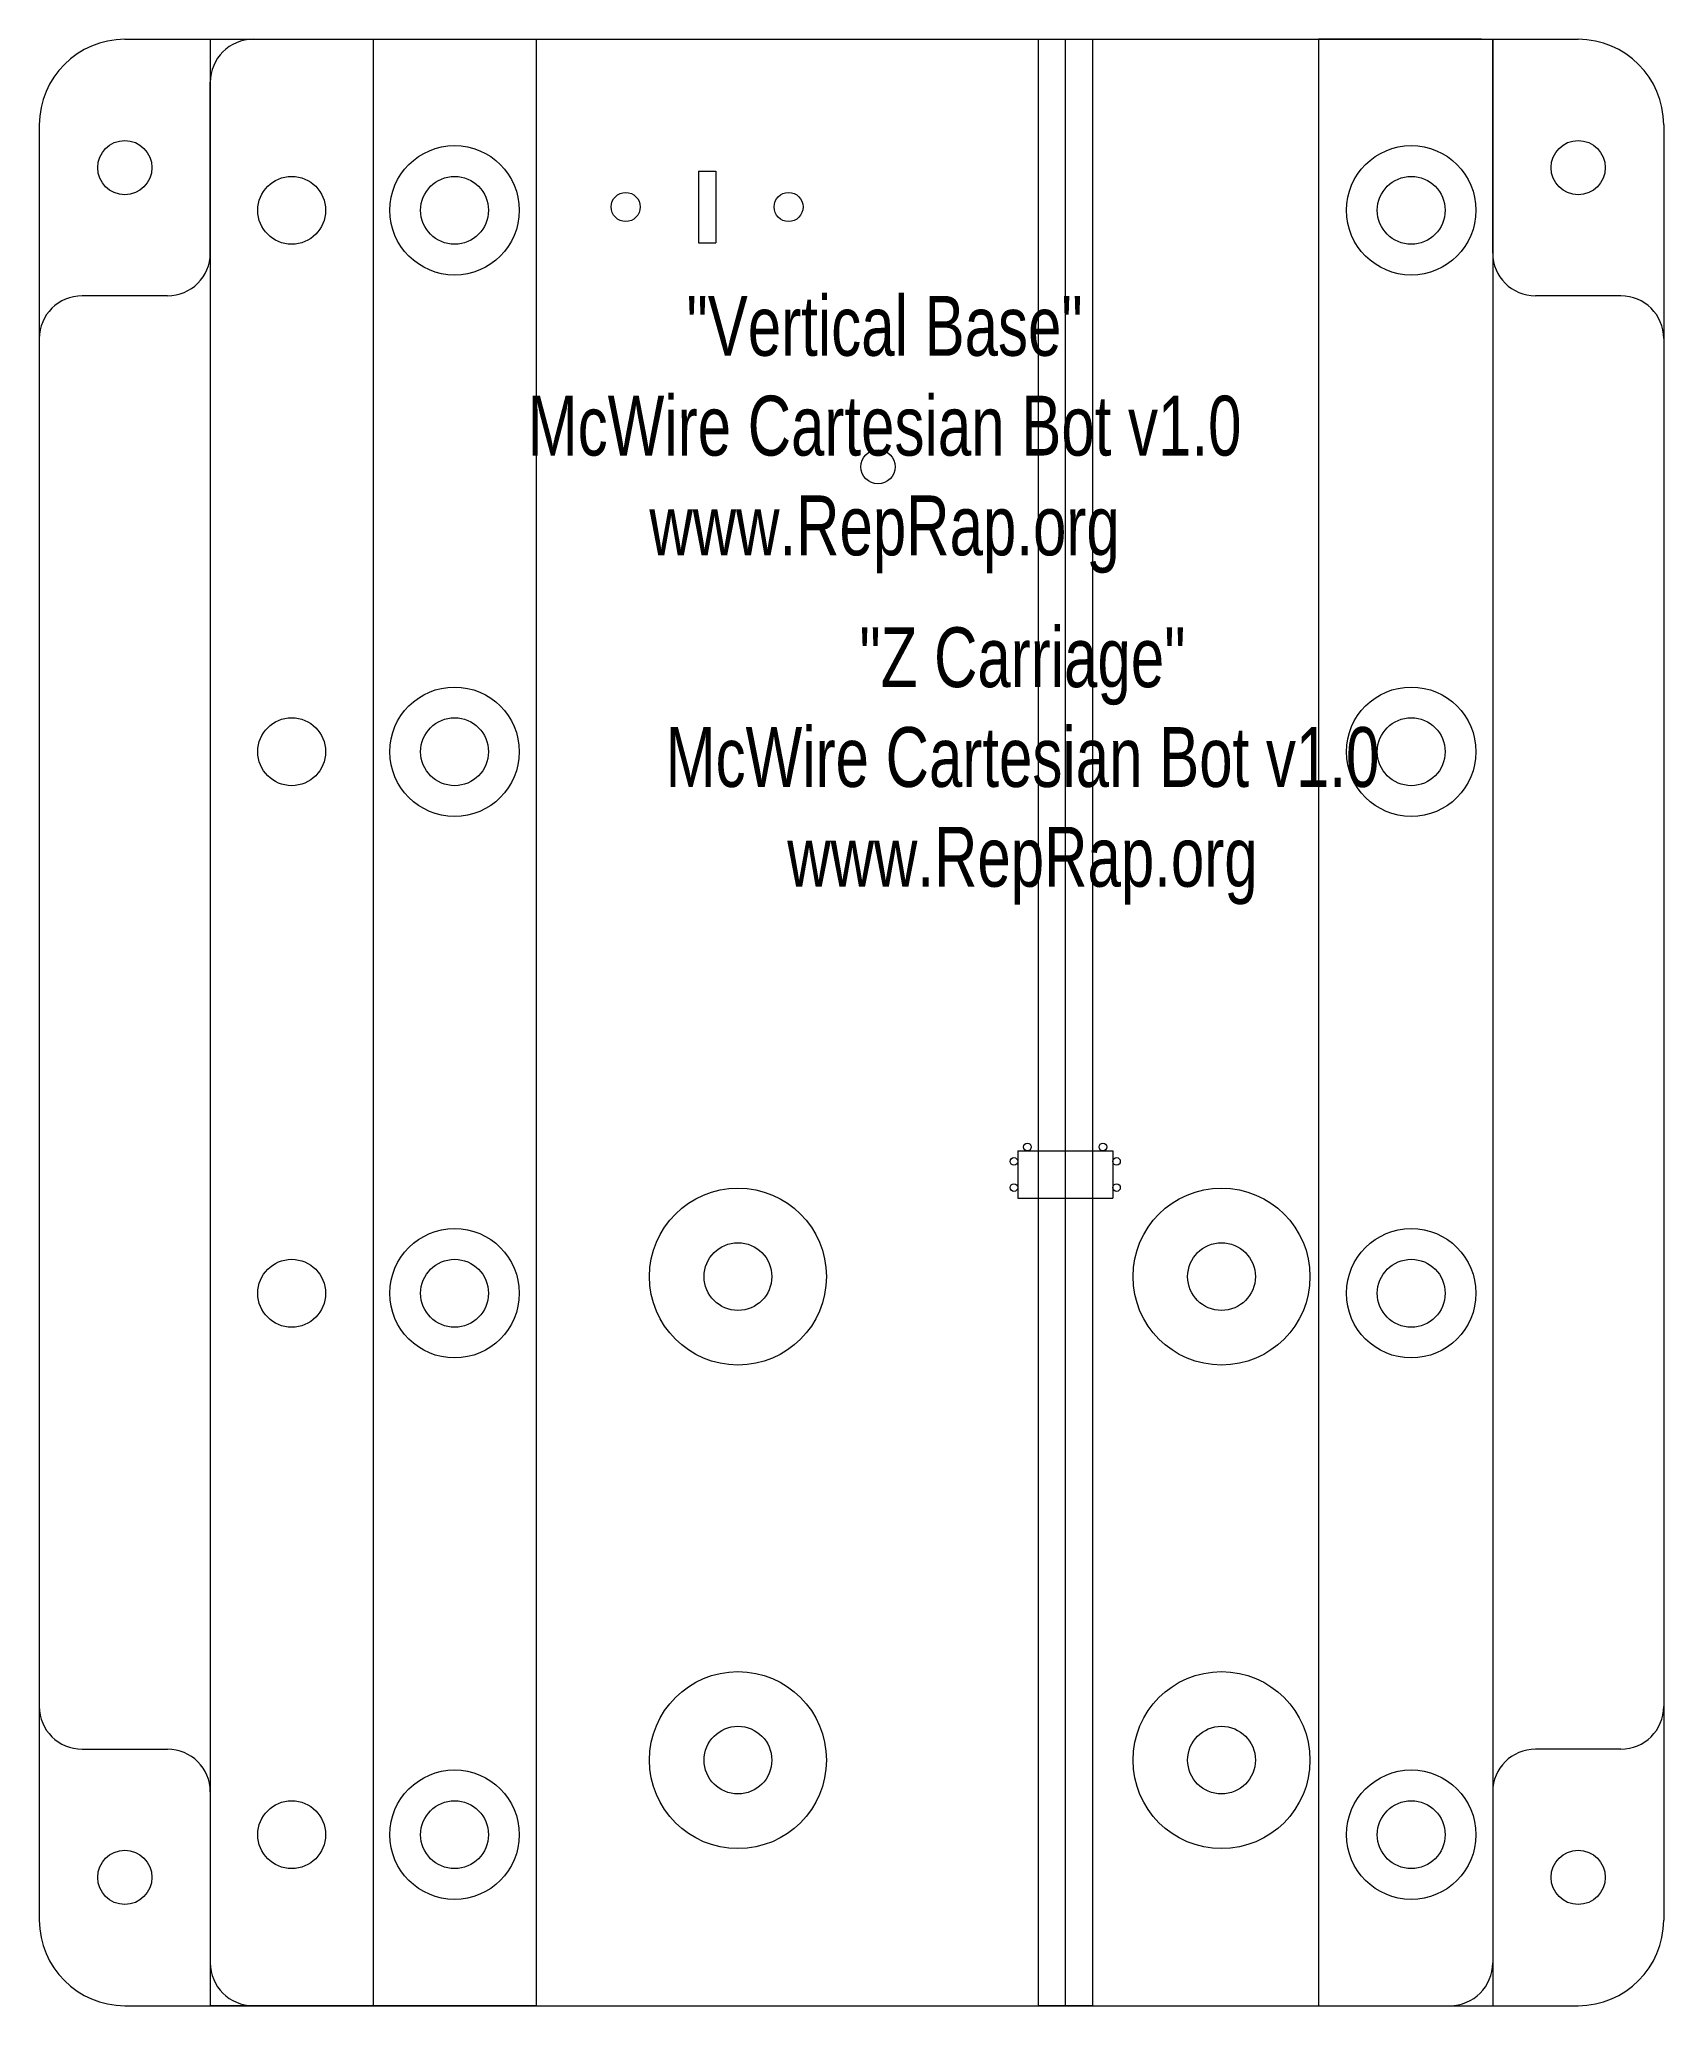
# Model space of a CAD drawing. Header units: millimetres. Extents: x -95 to 95, y -115 to 115.
import ezdxf

# ---------------------------------------------------------------- set-up
doc = ezdxf.new("R2010")
doc.units = ezdxf.units.MM
for name, color, linetype, lineweight in [('Vertical Base', 1, 'CONTINUOUS', 0), ('Vertical Base Text', 34, 'CONTINUOUS', 0), ('Z Drive', 76, 'CONTINUOUS', 0), ('Z Rails', 81, 'CONTINUOUS', 0), ('Z Stage', 3, 'CONTINUOUS', 0), ('Z Text', 72, 'CONTINUOUS', 0)]:
    doc.layers.add(name, color=color, linetype=linetype, lineweight=lineweight)
doc.styles.get("Standard").update_dxf_attribs({"font": 'txt', "width": 0.75})

msp = doc.modelspace()

# ---------------------------------------------------------------- linework, layer by layer
at = {"layer": 'Vertical Base'}
for p, q in [((-70, 115), (75, 115)), ((75, 90), (75, 115)), ((-75, 90), (-75, 110)), ((-80, 85), (-90, 85)), ((90, 85), (80, 85)), ((-95, 80), (-95, -80)), ((95, 80), (95, -80)), ((-90, -85), (-80, -85)), ((90, -85), (80, -85)), ((-75, -90), (-75, -110)), ((75, -90), (75, -110)), ((-70, -115), (70, -115))]:
    msp.add_line(p, q, dxfattribs=at)
for centre, radius in [((-46.43, 95), 3.97), ((65.47, 95), 3.97), ((-26.41, 95.39), 1.7), ((-7.36, 95.39), 1.7), ((-46.43, 31.67), 3.97), ((65.47, 31.67), 3.97), ((-13.28, -29.72), 3.96), ((43.28, -29.72), 3.96), ((-46.43, -31.67), 3.97), ((65.47, -31.67), 3.97), ((-13.28, -86.28), 3.96), ((43.28, -86.28), 3.96), ((-46.43, -95), 3.97), ((65.47, -95), 3.97)]:
    msp.add_circle(centre, radius, dxfattribs=at)
for centre, start, end in [((-70, 110), 90, 180), ((-80, 90), 270, 0), ((80, 90), 180, 270), ((-90, 80), 90, 180), ((90, 80), 0, 90), ((-90, -80), 180, 270), ((90, -80), 270, 0), ((-80, -90), 0, 90), ((80, -90), 90, 180), ((-70, -110), 180, 270), ((70, -110), 270, 0)]:
    msp.add_arc(centre, 5, start, end, dxfattribs=at)
at = {"layer": 'Vertical Base Text'}
for centre, radius in [((-46.43, 95), 7.57), ((65.47, 95), 7.57), ((-46.43, 31.67), 7.57), ((65.47, 31.67), 7.57), ((-13.28, -29.72), 10.35), ((43.28, -29.72), 10.35), ((-46.43, -31.67), 7.57), ((65.47, -31.67), 7.57), ((-13.28, -86.28), 10.35), ((43.28, -86.28), 10.35), ((-46.43, -95), 7.57), ((65.47, -95), 7.57)]:
    msp.add_circle(centre, radius, dxfattribs=at)
at = {"layer": 'Z Drive'}
for p, q in [((21.83, 115), (21.83, -115)), ((21.83, 115), (28.18, 115)), ((25, 115), (25, -115)), ((28.18, 115), (28.18, -115)), ((19.44, -15), (19.44, -20.56)), ((19.44, -15), (30.56, -15)), ((30.56, -15), (30.56, -20.56)), ((19.44, -20.56), (30.56, -20.56)), ((28.18, -115), (21.83, -115))]:
    msp.add_line(p, q, dxfattribs=at)
at = {"layer": 'Z Rails'}
for p, q in [((-75, 115), (-75, -115)), ((-75, 115), (-55.95, 115)), ((-55.95, 115), (-55.95, -115)), ((-55.95, 115), (-55.95, 115)), ((-55.95, 115), (-36.9, 115)), ((-36.9, 115), (-36.9, -115)), ((54.62, 115), (54.62, -115)), ((73.68, 115), (54.62, 115)), ((75, 115), (75, -115)), ((-55.95, -115), (-75, -115)), ((-75, -115), (-55.95, -115)), ((-36.9, -115), (-55.95, -115)), ((54.62, -115), (73.68, -115))]:
    msp.add_line(p, q, dxfattribs=at)
at = {"layer": 'Z Stage'}
for p, q in [((-85, 115), (85, 115)), ((-95, 105), (-95, -105)), ((95, 105), (95, -105)), ((-17.88, 99.56), (-17.88, 91.21)), ((-17.88, 99.56), (-15.88, 99.56)), ((-15.88, 99.56), (-15.88, 91.21)), ((-17.88, 91.21), (-15.88, 91.21)), ((-85, -115), (85, -115))]:
    msp.add_line(p, q, dxfattribs=at)
for centre, radius in [((-85, 100), 3.17), ((85, 100), 3.17), ((-65.48, 95), 3.97), ((3.1, 65), 2), ((-65.48, 31.67), 3.97), ((19, -16.25), 0.445), ((20.57, -14.56), 0.445), ((29.41, -14.56), 0.445), ((31, -16.25), 0.445), ((19, -19.31), 0.445), ((31, -19.31), 0.445), ((-65.48, -31.67), 3.97), ((-65.48, -95), 3.97), ((-85, -100), 3.17), ((85, -100), 3.17)]:
    msp.add_circle(centre, radius, dxfattribs=at)
for centre, start, end in [((-85, 105), 90, 180), ((85, 105), 0, 90), ((-85, -105), 180, 270), ((85, -105), 270, 0)]:
    msp.add_arc(centre, 10, start, end, dxfattribs=at)

# ---------------------------------------------------------------- texts
at = {"layer": 'Vertical Base Text', "insert": (3.87, 68.76), "char_height": 7, "width": 100, "attachment_point": 5}
msp.add_mtext('"Vertical\\~Base"\\PMcWire\\~Cartesian\\~Bot\\~v1.0\\Pwww.RepRap.org', dxfattribs=at)
at = {"layer": 'Z Text', "insert": (20, 30), "char_height": 7, "width": 100, "attachment_point": 5}
msp.add_mtext('"Z\\~Carriage"\\PMcWire\\~Cartesian\\~Bot\\~v1.0\\Pwww.RepRap.org', dxfattribs=at)

doc.saveas('drawing.dxf')
